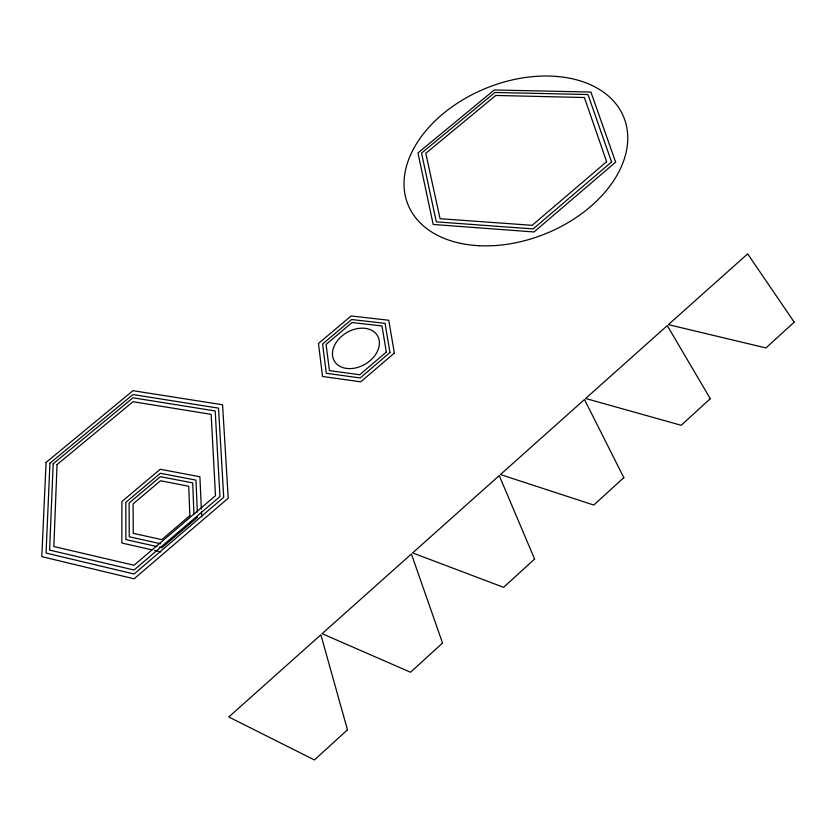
<?xml version="1.0" encoding="UTF-8"?>
<svg xmlns="http://www.w3.org/2000/svg" width="836" height="836" viewBox="0 0 836 836"><rect width="100%" height="100%" fill="white"/><g stroke="black" fill="none" stroke-linecap="round" stroke-linejoin="round"><path stroke-width="1.25" d="M197.547 517.233L161.944 547.674L159.457 547.12M160.616 543.734L129.235 536.764L129.12 503.063L160.407 476.677L192.688 482.894L193.942 513.921M156.969 546.566L125.87 539.607L125.818 502.384L160.334 473.291L195.969 480.115L197.327 512.113M151.995 549.837L121.847 543.034L121.878 501.558L160.24 469.247L199.898 476.771L201.351 509.061M154.503 550.402L160.784 551.812M201.466 511.653L201.695 516.815M57.047 464.576L53.859 546.514L134.021 565.282L215.489 495.696L211.153 414.353L133.039 401.698L57.047 464.576M53.17 463.813L49.606 550.088L134.042 570.027L219.962 496.574L215.186 410.967L133.018 397.79L53.17 463.813M49.941 463.186L46.064 553.066L134.073 574.008L223.714 497.305L218.541 408.146L132.997 394.55L49.941 463.186M46.084 462.423L41.8 556.64L134.094 578.805L228.228 498.193L222.564 404.77L132.976 390.684L46.084 462.423M347.462 729.807L314.42 759.955L228.792 716.985L320.867 634.796L347.462 729.807M442.526 643.062L410.528 672.248L322.121 633.678L411.406 553.996L442.526 643.062M534.591 559.054L503.606 587.332L412.618 552.909L499.238 475.6L534.591 559.054M623.813 477.638L593.779 505.048L500.419 474.545L584.489 399.514L623.813 477.638M710.307 398.709L681.183 425.284L585.639 398.49L667.264 325.632L710.307 398.709M794.2 322.163L765.954 347.943L668.382 324.64L747.677 253.862L794.2 322.163M615.641 162.132L534.037 231.959L433.194 224.476L417.979 152.925L494.243 89.985L590.916 92.044L615.641 162.132M394.362 353.064L360.776 381.812L322.55 376.482L318.464 343.491L351.099 315.966L388.75 320.24L394.362 353.064M189.856 515.645L161.776 539.628L133.258 533.347L133.091 503.889L160.491 480.752L188.737 486.249L189.856 515.645M606.633 161.714L532.177 225.312L440.06 218.708L425.796 153.291L495.779 95.45L584.395 97.519L606.633 161.714M386.316 352.05L359.741 374.758L329.447 370.62L326.082 344.453L352.06 322.508L381.989 325.977L386.316 352.05M611.544 161.944L533.19 228.928L436.319 221.853L421.532 153.093L494.943 92.472L587.959 94.531L611.544 161.944M389.963 352.51L360.211 377.956L326.312 373.284L322.612 344.014L351.622 319.53L385.072 323.365L389.963 352.51M352.458 368.467A25.028 18.287 -30.4 0 0 377.799 336.229A25.028 18.287 -30.4 0 0 337.566 340.492A25.028 18.287 -30.4 0 0 352.458 368.467M479.321 245.721A116.403 78.605 -22 0 0 625.736 122.976A116.403 78.605 -22 0 0 442.631 114.114A116.403 78.605 -22 0 0 479.321 245.721"/></g></svg>
